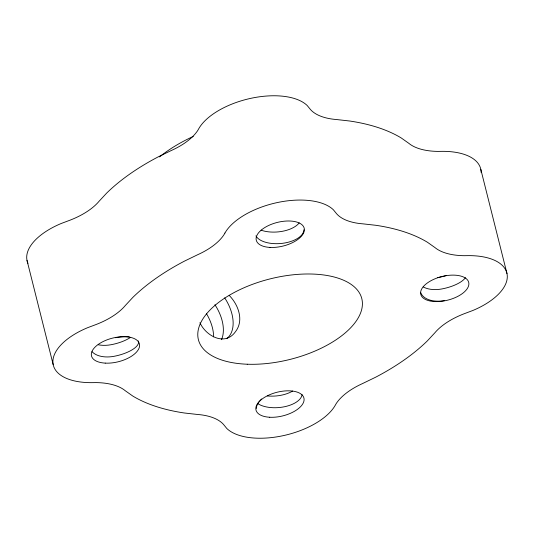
<?xml version="1.0" encoding="UTF-8"?>
<svg xmlns="http://www.w3.org/2000/svg" width="534" height="534" viewBox="0 0 534 534"><rect width="100%" height="100%" fill="white"/><g stroke="black" fill="none" stroke-linecap="round" stroke-linejoin="round"><path stroke-width="0.8" d="M229.199 295.402C238.404 304.76 244.265 320.587 235.354 331.854C224.854 346.533 205.804 335.866 199.923 322.71M480.794 169.298L506.986 273.588M27.014 260.412L53.206 364.702M159.553 156.916A112.314 55.309 -14.1 0 1 193.268 136.43M27.962 263.335A59.528 29.31 -14.1 0 1 61.256 223.472L69.887 220.235A56.157 27.655 -14.1 0 0 99.144 201.191L106.7 193.061A179.704 88.49 -14.1 0 1 158.384 156.776L171.407 150.461A56.163 27.655 -14.1 0 0 197.754 130.463L198.735 128.747A59.528 29.31 -14.1 0 1 251.053 98.283A59.528 29.31 -14.1 0 1 307.21 105.538L310.361 109.397A56.157 27.655 -14.1 0 0 336.654 119.549L349.677 121.011A179.704 88.49 -14.1 0 1 401.268 137.986L408.784 143.299A56.157 27.655 -14.1 0 0 437.987 151.402L440.957 151.356A59.528 29.31 -14.1 0 1 481.107 172.375M224.68 297.859A35.431 21.794 56.1 0 1 226.983 338.436M214.908 304.714A35.431 21.794 56.1 0 1 221.49 339.684M206.338 313.451A35.431 21.794 56.1 0 1 213.613 336.881M299.227 222.838A24.424 12.275 -4.8 0 1 261.059 230.167M303.866 229.8A24.424 12.275 -4.8 0 1 282.533 243.317A24.424 12.275 -4.8 0 1 255.919 235.854M98.209 344.757A24.424 14.865 -15.4 0 0 111.072 344.724A24.424 8.951 -13 0 0 130.636 337.301M138.259 340.906A24.424 8.951 -13 0 1 113.982 356.318A24.424 14.865 -15.4 0 1 92.035 351.679M115.477 337.728A24.424 8.951 -13 0 1 129.315 336.887M302.077 394.613A24.424 12.275 -4.8 0 1 284.529 406.734A24.424 12.275 -4.8 0 1 258.062 403.811M292.599 391.062A24.424 12.275 -4.8 0 1 267.314 395.928M256.32 408.47A24.424 11.541 -23.2 0 1 261.6 398.965M465.428 277.667A24.424 8.951 -13 0 1 441.805 288.961A24.424 14.865 -15.4 0 1 423.208 286.912M446.284 275.537A24.424 8.951 -13 0 1 438.895 277.373A24.424 14.865 -15.4 0 1 437.399 277.613M444.715 300.542A24.424 14.865 -15.4 0 1 420.752 292.659M224.934 233.038L223.946 234.753A56.163 27.655 -14.1 0 1 197.607 254.745L184.577 261.066A179.704 88.49 -14.1 0 0 132.893 297.351L125.336 305.481A56.157 27.655 -14.1 0 1 96.087 324.518L87.456 327.763A59.528 29.31 -14.1 0 0 52.973 363.18A59.528 29.31 -14.1 0 0 93.043 382.644L96.013 382.598A56.163 27.655 -14.1 0 1 125.216 390.701L132.732 396.014A179.704 88.49 -14.1 0 0 184.323 412.989L197.346 414.451A56.157 27.655 -14.1 0 1 223.639 424.603L226.79 428.462A59.528 29.31 -14.1 0 0 282.947 435.717A59.528 29.31 -14.1 0 0 335.265 405.253L336.246 403.537A56.163 27.655 -14.1 0 1 362.593 383.539L375.616 377.224A179.704 88.49 -14.1 0 0 427.3 340.939L434.856 332.809A56.157 27.655 -14.1 0 1 464.113 313.765L472.744 310.528A59.528 29.31 -14.1 0 0 507.22 275.11A59.528 29.31 -14.1 0 0 467.15 255.646L464.186 255.693A56.157 27.655 -14.1 0 1 434.976 247.582L427.46 242.276A179.704 88.49 -14.1 0 0 375.869 225.295L362.846 223.839A56.157 27.655 -14.1 0 1 336.553 213.687L333.403 209.822A59.528 29.31 -14.1 0 0 277.246 202.573A59.528 29.31 -14.1 0 0 224.934 233.038M434.509 301.556A24.711 12.169 -14.1 0 0 468.792 282.78A24.711 12.169 -14.1 0 0 430.905 280.75A24.711 12.169 -14.1 0 0 434.509 301.556M269.73 417.254A24.711 12.169 -14.1 0 0 304.013 398.477A24.711 12.169 -14.1 0 0 266.126 396.448A24.711 12.169 -14.1 0 0 269.73 417.254M105.231 363.12A24.711 12.169 -14.1 0 0 139.514 344.343A24.711 12.169 -14.1 0 0 101.627 342.314A24.711 12.169 -14.1 0 0 105.231 363.12M270.01 247.422A24.711 12.169 -14.1 0 0 304.293 228.645A24.711 12.169 -14.1 0 0 266.406 226.616A24.711 12.169 -14.1 0 0 270.01 247.422M247.242 364.221A84.232 41.478 -14.1 0 0 361.892 299.027A84.232 41.478 -14.1 0 0 231.162 294.187A84.232 41.478 -14.1 0 0 247.242 364.221"/></g></svg>
